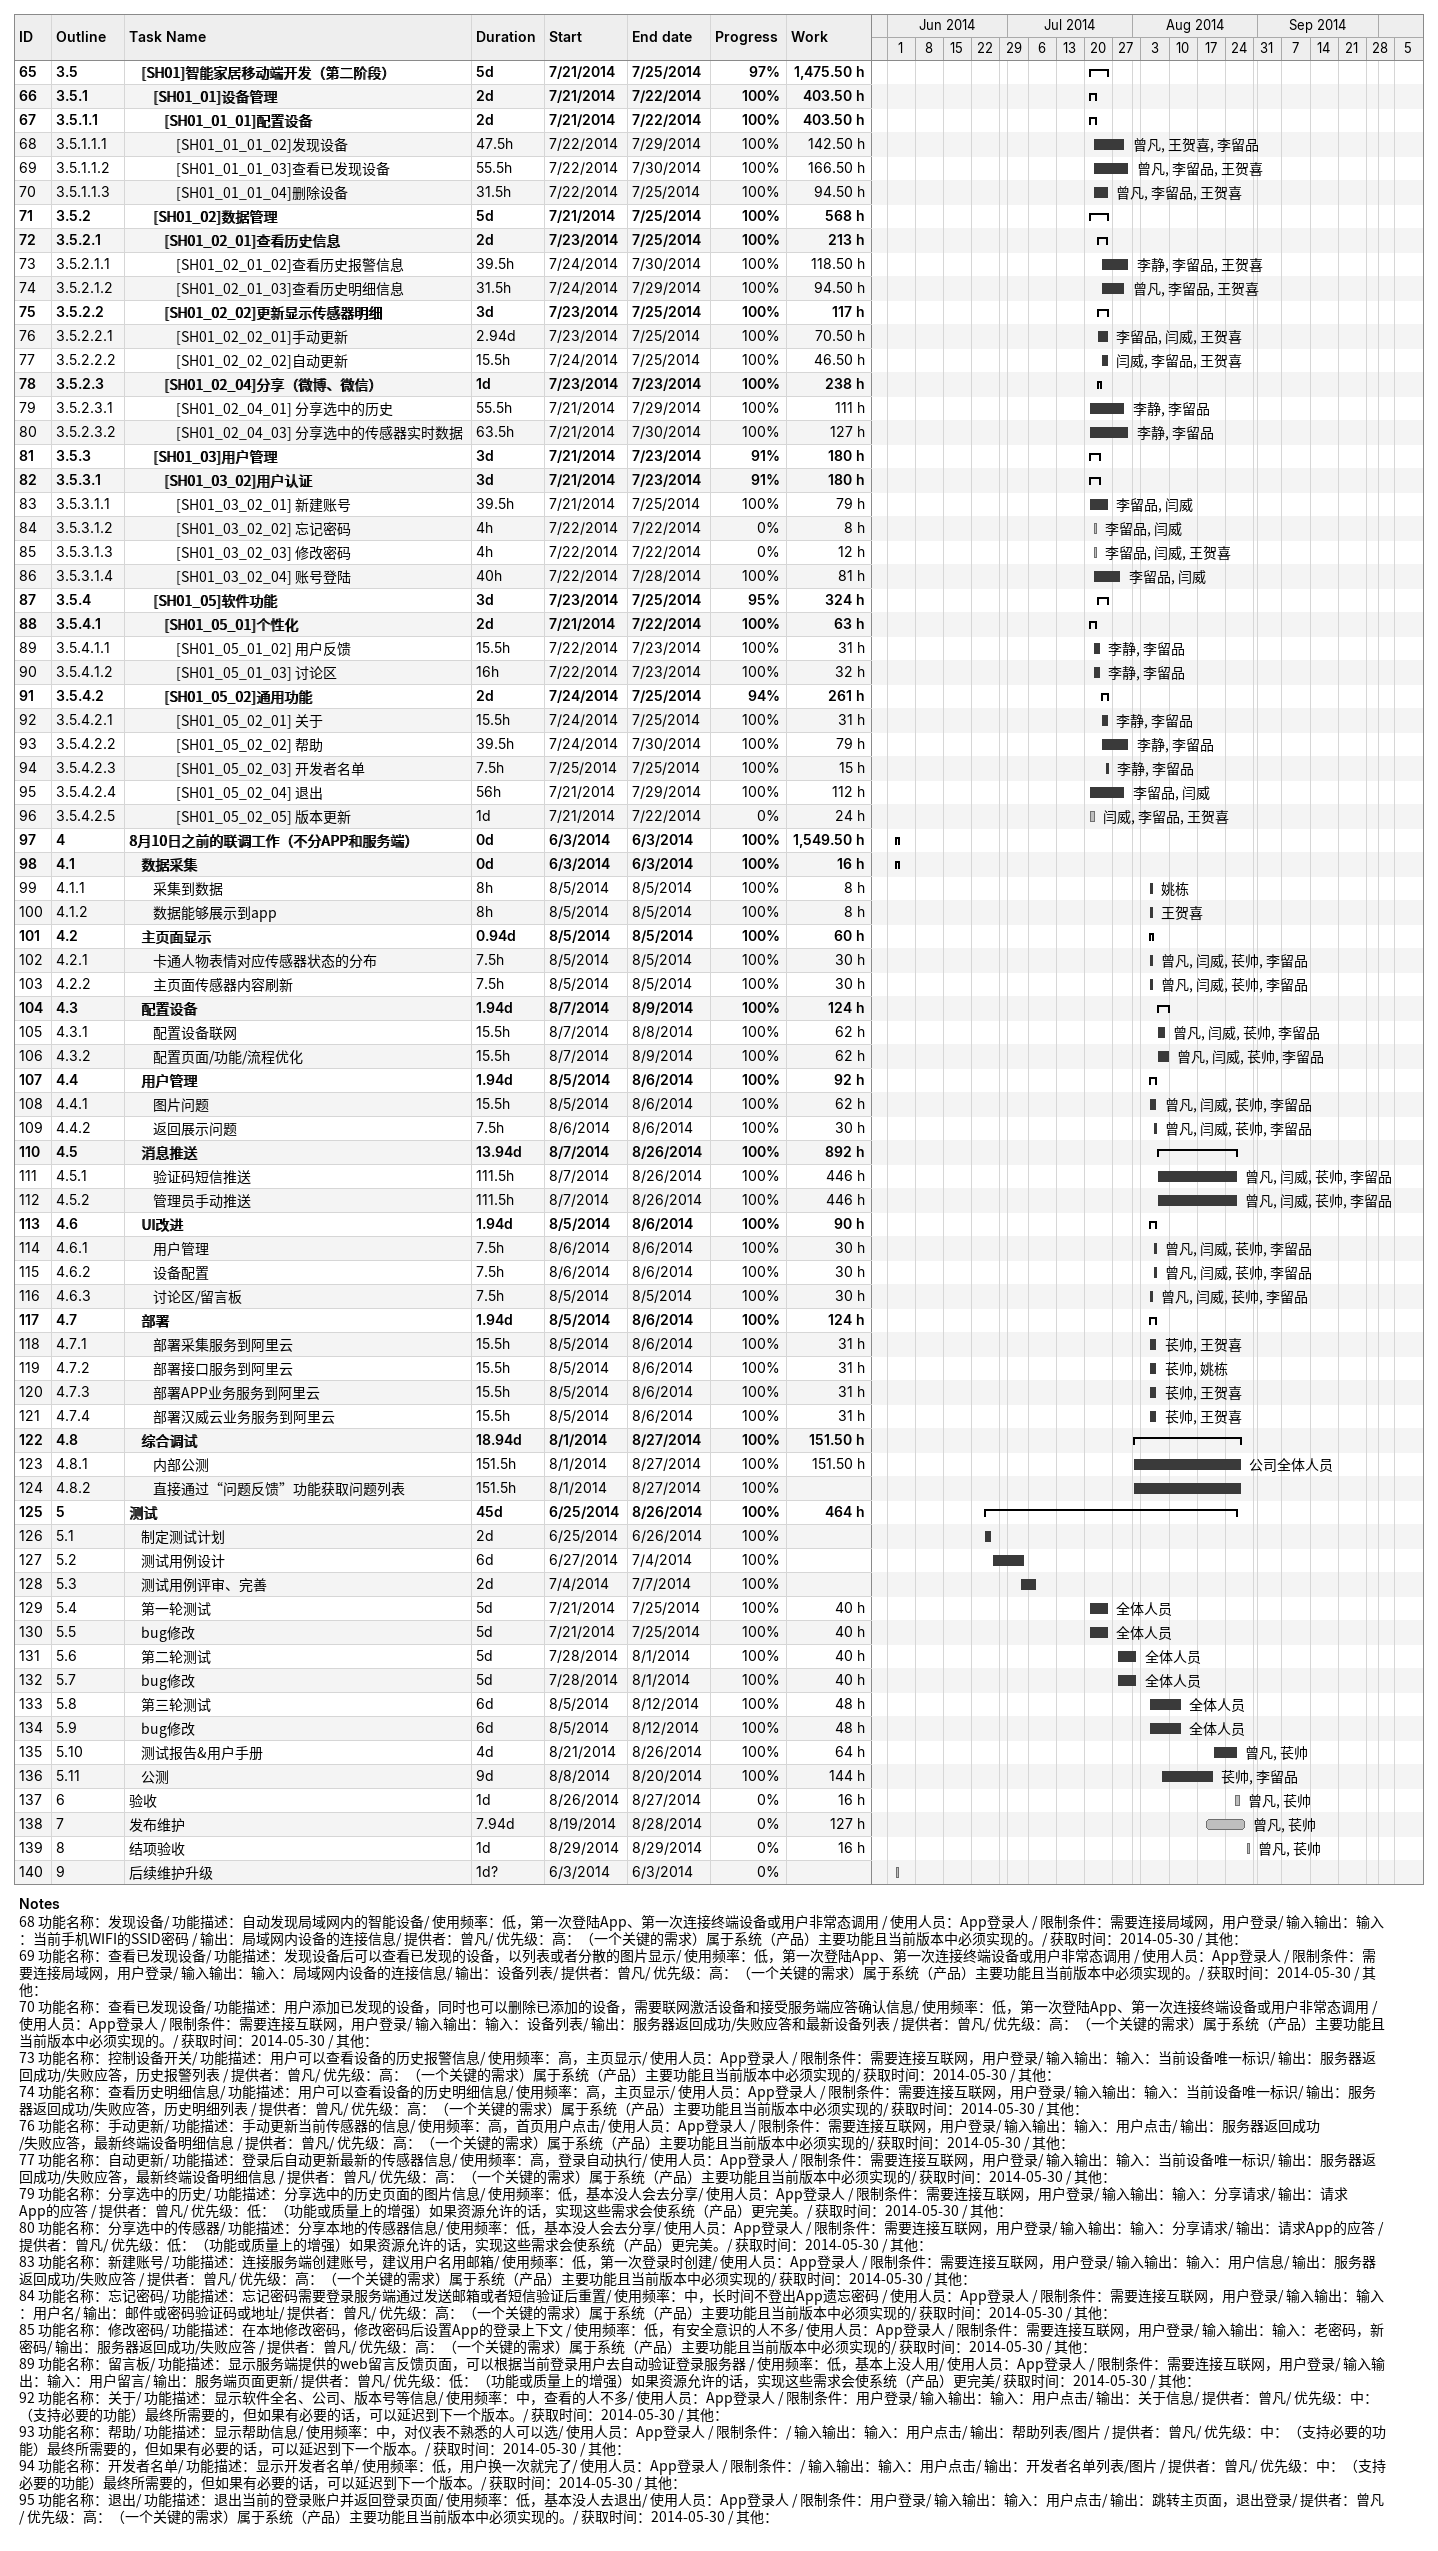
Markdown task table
| ID | WBS | Task | Duration | Start | Finish | Resources | % complete | Work (h) |
|---|---|---|---|---|---|---|---|---|
| 65 | 3.5 | **[SH01]智能家居移动端开发（第二阶段）** | 5d | 2014-07-21 | 2014-07-25 |  | 97 | 1475.50 |
| 66 | 3.5.1 | **[SH01_01]设备管理** | 2d | 2014-07-21 | 2014-07-22 |  | 100 | 403.50 |
| 67 | 3.5.1.1 | **[SH01_01_01]配置设备** | 2d | 2014-07-21 | 2014-07-22 |  | 100 | 403.50 |
| 68 | 3.5.1.1.1 | [SH01_01_01_02]发现设备 | 47.5h | 2014-07-22 | 2014-07-29 | 曾凡, 王贺喜, 李留品 | 100 | 142.50 |
| 69 | 3.5.1.1.2 | [SH01_01_01_03]查看已发现设备 | 55.5h | 2014-07-22 | 2014-07-30 | 曾凡, 李留品, 王贺喜 | 100 | 166.50 |
| 70 | 3.5.1.1.3 | [SH01_01_01_04]删除设备 | 31.5h | 2014-07-22 | 2014-07-25 | 曾凡, 李留品, 王贺喜 | 100 | 94.50 |
| 71 | 3.5.2 | **[SH01_02]数据管理** | 5d | 2014-07-21 | 2014-07-25 |  | 100 | 568 |
| 72 | 3.5.2.1 | **[SH01_02_01]查看历史信息** | 2d | 2014-07-23 | 2014-07-25 |  | 100 | 213 |
| 73 | 3.5.2.1.1 | [SH01_02_01_02]查看历史报警信息 | 39.5h | 2014-07-24 | 2014-07-30 | 李静, 李留品, 王贺喜 | 100 | 118.50 |
| 74 | 3.5.2.1.2 | [SH01_02_01_03]查看历史明细信息 | 31.5h | 2014-07-24 | 2014-07-29 | 曾凡, 李留品, 王贺喜 | 100 | 94.50 |
| 75 | 3.5.2.2 | **[SH01_02_02]更新显示传感器明细** | 3d | 2014-07-23 | 2014-07-25 |  | 100 | 117 |
| 76 | 3.5.2.2.1 | [SH01_02_02_01]手动更新 | 2.94d | 2014-07-23 | 2014-07-25 | 李留品, 闫威, 王贺喜 | 100 | 70.50 |
| 77 | 3.5.2.2.2 | [SH01_02_02_02]自动更新 | 15.5h | 2014-07-24 | 2014-07-25 | 闫威, 李留品, 王贺喜 | 100 | 46.50 |
| 78 | 3.5.2.3 | **[SH01_02_04]分享（微博、微信）** | 1d | 2014-07-23 | 2014-07-23 |  | 100 | 238 |
| 79 | 3.5.2.3.1 | [SH01_02_04_01] 分享选中的历史 | 55.5h | 2014-07-21 | 2014-07-29 | 李静, 李留品 | 100 | 111 |
| 80 | 3.5.2.3.2 | [SH01_02_04_03] 分享选中的传感器实时数据 | 63.5h | 2014-07-21 | 2014-07-30 | 李静, 李留品 | 100 | 127 |
| 81 | 3.5.3 | **[SH01_03]用户管理** | 3d | 2014-07-21 | 2014-07-23 |  | 91 | 180 |
| 82 | 3.5.3.1 | **[SH01_03_02]用户认证** | 3d | 2014-07-21 | 2014-07-23 |  | 91 | 180 |
| 83 | 3.5.3.1.1 | [SH01_03_02_01] 新建账号 | 39.5h | 2014-07-21 | 2014-07-25 | 李留品, 闫威 | 100 | 79 |
| 84 | 3.5.3.1.2 | [SH01_03_02_02] 忘记密码 | 4h | 2014-07-22 | 2014-07-22 | 李留品, 闫威 | 0 | 8 |
| 85 | 3.5.3.1.3 | [SH01_03_02_03] 修改密码 | 4h | 2014-07-22 | 2014-07-22 | 李留品, 闫威, 王贺喜 | 0 | 12 |
| 86 | 3.5.3.1.4 | [SH01_03_02_04] 账号登陆 | 40h | 2014-07-22 | 2014-07-28 | 李留品, 闫威 | 100 | 81 |
| 87 | 3.5.4 | **[SH01_05]软件功能** | 3d | 2014-07-23 | 2014-07-25 |  | 95 | 324 |
| 88 | 3.5.4.1 | **[SH01_05_01]个性化** | 2d | 2014-07-21 | 2014-07-22 |  | 100 | 63 |
| 89 | 3.5.4.1.1 | [SH01_05_01_02] 用户反馈 | 15.5h | 2014-07-22 | 2014-07-23 | 李静, 李留品 | 100 | 31 |
| 90 | 3.5.4.1.2 | [SH01_05_01_03] 讨论区 | 16h | 2014-07-22 | 2014-07-23 | 李静, 李留品 | 100 | 32 |
| 91 | 3.5.4.2 | **[SH01_05_02]通用功能** | 2d | 2014-07-24 | 2014-07-25 |  | 94 | 261 |
| 92 | 3.5.4.2.1 | [SH01_05_02_01] 关于 | 15.5h | 2014-07-24 | 2014-07-25 | 李静, 李留品 | 100 | 31 |
| 93 | 3.5.4.2.2 | [SH01_05_02_02] 帮助 | 39.5h | 2014-07-24 | 2014-07-30 | 李静, 李留品 | 100 | 79 |
| 94 | 3.5.4.2.3 | [SH01_05_02_03] 开发者名单 | 7.5h | 2014-07-25 | 2014-07-25 | 李静, 李留品 | 100 | 15 |
| 95 | 3.5.4.2.4 | [SH01_05_02_04] 退出 | 56h | 2014-07-21 | 2014-07-29 | 李留品, 闫威 | 100 | 112 |
| 96 | 3.5.4.2.5 | [SH01_05_02_05] 版本更新 | 1d | 2014-07-21 | 2014-07-22 | 闫威, 李留品, 王贺喜 | 0 | 24 |
| 97 | 4 | **8月10日之前的联调工作（不分APP和服务端）** | 0d | 2014-06-03 | 2014-06-03 |  | 100 | 1549.50 |
| 98 | 4.1 | **数据采集** | 0d | 2014-06-03 | 2014-06-03 |  | 100 | 16 |
| 99 | 4.1.1 | 采集到数据 | 8h | 2014-08-05 | 2014-08-05 | 姚栋 | 100 | 8 |
| 100 | 4.1.2 | 数据能够展示到app | 8h | 2014-08-05 | 2014-08-05 | 王贺喜 | 100 | 8 |
| 101 | 4.2 | **主页面显示** | 0.94d | 2014-08-05 | 2014-08-05 |  | 100 | 60 |
| 102 | 4.2.1 | 卡通人物表情对应传感器状态的分布 | 7.5h | 2014-08-05 | 2014-08-05 | 曾凡, 闫威, 苌帅, 李留品 | 100 | 30 |
| 103 | 4.2.2 | 主页面传感器内容刷新 | 7.5h | 2014-08-05 | 2014-08-05 | 曾凡, 闫威, 苌帅, 李留品 | 100 | 30 |
| 104 | 4.3 | **配置设备** | 1.94d | 2014-08-07 | 2014-08-09 |  | 100 | 124 |
| 105 | 4.3.1 | 配置设备联网 | 15.5h | 2014-08-07 | 2014-08-08 | 曾凡, 闫威, 苌帅, 李留品 | 100 | 62 |
| 106 | 4.3.2 | 配置页面/功能/流程优化 | 15.5h | 2014-08-07 | 2014-08-09 | 曾凡, 闫威, 苌帅, 李留品 | 100 | 62 |
| 107 | 4.4 | **用户管理** | 1.94d | 2014-08-05 | 2014-08-06 |  | 100 | 92 |
| 108 | 4.4.1 | 图片问题 | 15.5h | 2014-08-05 | 2014-08-06 | 曾凡, 闫威, 苌帅, 李留品 | 100 | 62 |
| 109 | 4.4.2 | 返回展示问题 | 7.5h | 2014-08-06 | 2014-08-06 | 曾凡, 闫威, 苌帅, 李留品 | 100 | 30 |
| 110 | 4.5 | **消息推送** | 13.94d | 2014-08-07 | 2014-08-26 |  | 100 | 892 |
| 111 | 4.5.1 | 验证码短信推送 | 111.5h | 2014-08-07 | 2014-08-26 | 曾凡, 闫威, 苌帅, 李留品 | 100 | 446 |
| 112 | 4.5.2 | 管理员手动推送 | 111.5h | 2014-08-07 | 2014-08-26 | 曾凡, 闫威, 苌帅, 李留品 | 100 | 446 |
| 113 | 4.6 | **UI改进** | 1.94d | 2014-08-05 | 2014-08-06 |  | 100 | 90 |
| 114 | 4.6.1 | 用户管理 | 7.5h | 2014-08-06 | 2014-08-06 | 曾凡, 闫威, 苌帅, 李留品 | 100 | 30 |
| 115 | 4.6.2 | 设备配置 | 7.5h | 2014-08-06 | 2014-08-06 | 曾凡, 闫威, 苌帅, 李留品 | 100 | 30 |
| 116 | 4.6.3 | 讨论区/留言板 | 7.5h | 2014-08-05 | 2014-08-05 | 曾凡, 闫威, 苌帅, 李留品 | 100 | 30 |
| 117 | 4.7 | **部署** | 1.94d | 2014-08-05 | 2014-08-06 |  | 100 | 124 |
| 118 | 4.7.1 | 部署采集服务到阿里云 | 15.5h | 2014-08-05 | 2014-08-06 | 苌帅, 王贺喜 | 100 | 31 |
| 119 | 4.7.2 | 部署接口服务到阿里云 | 15.5h | 2014-08-05 | 2014-08-06 | 苌帅, 姚栋 | 100 | 31 |
| 120 | 4.7.3 | 部署APP业务服务到阿里云 | 15.5h | 2014-08-05 | 2014-08-06 | 苌帅, 王贺喜 | 100 | 31 |
| 121 | 4.7.4 | 部署汉威云业务服务到阿里云 | 15.5h | 2014-08-05 | 2014-08-06 | 苌帅, 王贺喜 | 100 | 31 |
| 122 | 4.8 | **综合调试** | 18.94d | 2014-08-01 | 2014-08-27 |  | 100 | 151.50 |
| 123 | 4.8.1 | 内部公测 | 151.5h | 2014-08-01 | 2014-08-27 | 公司全体人员 | 100 | 151.50 |
| 124 | 4.8.2 | 直接通过“问题反馈”功能获取问题列表 | 151.5h | 2014-08-01 | 2014-08-27 |  | 100 |  |
| 125 | 5 | **测试** | 45d | 2014-06-25 | 2014-08-26 |  | 100 | 464 |
| 126 | 5.1 | 制定测试计划 | 2d | 2014-06-25 | 2014-06-26 |  | 100 |  |
| 127 | 5.2 | 测试用例设计 | 6d | 2014-06-27 | 2014-07-04 |  | 100 |  |
| 128 | 5.3 | 测试用例评审、完善 | 2d | 2014-07-04 | 2014-07-07 |  | 100 |  |
| 129 | 5.4 | 第一轮测试 | 5d | 2014-07-21 | 2014-07-25 | 全体人员 | 100 | 40 |
| 130 | 5.5 | bug修改 | 5d | 2014-07-21 | 2014-07-25 | 全体人员 | 100 | 40 |
| 131 | 5.6 | 第二轮测试 | 5d | 2014-07-28 | 2014-08-01 | 全体人员 | 100 | 40 |
| 132 | 5.7 | bug修改 | 5d | 2014-07-28 | 2014-08-01 | 全体人员 | 100 | 40 |
| 133 | 5.8 | 第三轮测试 | 6d | 2014-08-05 | 2014-08-12 | 全体人员 | 100 | 48 |
| 134 | 5.9 | bug修改 | 6d | 2014-08-05 | 2014-08-12 | 全体人员 | 100 | 48 |
| 135 | 5.10 | 测试报告&用户手册 | 4d | 2014-08-21 | 2014-08-26 | 曾凡, 苌帅 | 100 | 64 |
| 136 | 5.11 | 公测 | 9d | 2014-08-08 | 2014-08-20 | 苌帅, 李留品 | 100 | 144 |
| 137 | 6 | 验收 | 1d | 2014-08-26 | 2014-08-27 | 曾凡, 苌帅 | 0 | 16 |
| 138 | 7 | 发布维护 | 7.94d | 2014-08-19 | 2014-08-28 | 曾凡, 苌帅 | 0 | 127 |
| 139 | 8 | 结项验收 | 1d | 2014-08-29 | 2014-08-29 | 曾凡, 苌帅 | 0 | 16 |
| 140 | 9 | 后续维护升级 | 1d? | 2014-06-03 | 2014-06-03 |  | 0 |  |

Notes
- 68: 功能名称：发现设备 / 功能描述：自动发现局域网内的智能设备 / 使用频率：低，第一次登陆App、第一次连接终端设备或用户非常态调用 / 使用人员：App登录人 / 限制条件：需要连接局域网，用户登录 / 输入输出：输入：当前手机WIFI的SSID密码 / 输出：局域网内设备的连接信息 / 提供者：曾凡 / 优先级：高：（一个关键的需求）属于系统（产品）主要功能且当前版本中必须实现的。 / 获取时间：2014-05-30 / 其他：
- 69: 功能名称：查看已发现设备 / 功能描述：发现设备后可以查看已发现的设备，以列表或者分散的图片显示 / 使用频率：低，第一次登陆App、第一次连接终端设备或用户非常态调用 / 使用人员：App登录人 / 限制条件：需要连接局域网，用户登录 / 输入输出：输入：局域网内设备的连接信息 / 输出：设备列表 / 提供者：曾凡 / 优先级：高：（一个关键的需求）属于系统（产品）主要功能且当前版本中必须实现的。 / 获取时间：2014-05-30 / 其他：
- 70: 功能名称：查看已发现设备 / 功能描述：用户添加已发现的设备，同时也可以删除已添加的设备，需要联网激活设备和接受服务端应答确认信息 / 使用频率：低，第一次登陆App、第一次连接终端设备或用户非常态调用 / 使用人员：App登录人 / 限制条件：需要连接互联网，用户登录 / 输入输出：输入：设备列表 / 输出：服务器返回成功/失败应答和最新设备列表 / 提供者：曾凡 / 优先级：高：（一个关键的需求）属于系统（产品）主要功能且当前版本中必须实现的。 / 获取时间：2014-05-30 / 其他：
- 73: 功能名称：控制设备开关 / 功能描述：用户可以查看设备的历史报警信息 / 使用频率：高，主页显示 / 使用人员：App登录人 / 限制条件：需要连接互联网，用户登录 / 输入输出：输入：当前设备唯一标识 / 输出：服务器返回成功/失败应答，历史报警列表 / 提供者：曾凡 / 优先级：高：（一个关键的需求）属于系统（产品）主要功能且当前版本中必须实现的 / 获取时间：2014-05-30 / 其他：
- 74: 功能名称：查看历史明细信息 / 功能描述：用户可以查看设备的历史明细信息 / 使用频率：高，主页显示 / 使用人员：App登录人 / 限制条件：需要连接互联网，用户登录 / 输入输出：输入：当前设备唯一标识 / 输出：服务器返回成功/失败应答，历史明细列表 / 提供者：曾凡 / 优先级：高：（一个关键的需求）属于系统（产品）主要功能且当前版本中必须实现的 / 获取时间：2014-05-30 / 其他：
- 76: 功能名称：手动更新 / 功能描述：手动更新当前传感器的信息 / 使用频率：高，首页用户点击 / 使用人员：App登录人 / 限制条件：需要连接互联网，用户登录 / 输入输出：输入：用户点击 / 输出：服务器返回成功/失败应答，最新终端设备明细信息 / 提供者：曾凡 / 优先级：高：（一个关键的需求）属于系统（产品）主要功能且当前版本中必须实现的 / 获取时间：2014-05-30 / 其他：
- 77: 功能名称：自动更新 / 功能描述：登录后自动更新最新的传感器信息 / 使用频率：高，登录自动执行 / 使用人员：App登录人 / 限制条件：需要连接互联网，用户登录 / 输入输出：输入：当前设备唯一标识 / 输出：服务器返回成功/失败应答，最新终端设备明细信息 / 提供者：曾凡 / 优先级：高：（一个关键的需求）属于系统（产品）主要功能且当前版本中必须实现的 / 获取时间：2014-05-30 / 其他：
- 79: 功能名称：分享选中的历史 / 功能描述：分享选中的历史页面的图片信息 / 使用频率：低，基本没人会去分享 / 使用人员：App登录人 / 限制条件：需要连接互联网，用户登录 / 输入输出：输入：分享请求 / 输出：请求App的应答 / 提供者：曾凡 / 优先级：低：（功能或质量上的增强）如果资源允许的话，实现这些需求会使系统（产品）更完美。 / 获取时间：2014-05-30 / 其他：
- 80: 功能名称：分享选中的传感器 / 功能描述：分享本地的传感器信息 / 使用频率：低，基本没人会去分享 / 使用人员：App登录人 / 限制条件：需要连接互联网，用户登录 / 输入输出：输入：分享请求 / 输出：请求App的应答 / 提供者：曾凡 / 优先级：低：（功能或质量上的增强）如果资源允许的话，实现这些需求会使系统（产品）更完美。 / 获取时间：2014-05-30 / 其他：
- 83: 功能名称：新建账号 / 功能描述：连接服务端创建账号，建议用户名用邮箱 / 使用频率：低，第一次登录时创建 / 使用人员：App登录人 / 限制条件：需要连接互联网，用户登录 / 输入输出：输入：用户信息 / 输出：服务器返回成功/失败应答 / 提供者：曾凡 / 优先级：高：（一个关键的需求）属于系统（产品）主要功能且当前版本中必须实现的 / 获取时间：2014-05-30 / 其他：
- 84: 功能名称：忘记密码 / 功能描述：忘记密码需要登录服务端通过发送邮箱或者短信验证后重置 / 使用频率：中，长时间不登出App遗忘密码 / 使用人员：App登录人 / 限制条件：需要连接互联网，用户登录 / 输入输出：输入：用户名 / 输出：邮件或密码验证码或地址 / 提供者：曾凡 / 优先级：高：（一个关键的需求）属于系统（产品）主要功能且当前版本中必须实现的 / 获取时间：2014-05-30 / 其他：
- 85: 功能名称：修改密码 / 功能描述：在本地修改密码，修改密码后设置App的登录上下文 / 使用频率：低，有安全意识的人不多 / 使用人员：App登录人 / 限制条件：需要连接互联网，用户登录 / 输入输出：输入：老密码，新密码 / 输出：服务器返回成功/失败应答 / 提供者：曾凡 / 优先级：高：（一个关键的需求）属于系统（产品）主要功能且当前版本中必须实现的 / 获取时间：2014-05-30 / 其他：
- 89: 功能名称：留言板 / 功能描述：显示服务端提供的web留言反馈页面，可以根据当前登录用户去自动验证登录服务器 / 使用频率：低，基本上没人用 / 使用人员：App登录人 / 限制条件：需要连接互联网，用户登录 / 输入输出：输入：用户留言 / 输出：服务端页面更新 / 提供者：曾凡 / 优先级：低：（功能或质量上的增强）如果资源允许的话，实现这些需求会使系统（产品）更完美 / 获取时间：2014-05-30 / 其他：
- 92: 功能名称：关于 / 功能描述：显示软件全名、公司、版本号等信息 / 使用频率：中，查看的人不多 / 使用人员：App登录人 / 限制条件：用户登录 / 输入输出：输入：用户点击 / 输出：关于信息 / 提供者：曾凡 / 优先级：中：（支持必要的功能）最终所需要的，但如果有必要的话，可以延迟到下一个版本。 / 获取时间：2014-05-30 / 其他：
- 93: 功能名称：帮助 / 功能描述：显示帮助信息 / 使用频率：中，对仪表不熟悉的人可以选 / 使用人员：App登录人 / 限制条件：/ 输入输出：输入：用户点击 / 输出：帮助列表/图片 / 提供者：曾凡 / 优先级：中：（支持必要的功能）最终所需要的，但如果有必要的话，可以延迟到下一个版本。 / 获取时间：2014-05-30 / 其他：
- 94: 功能名称：开发者名单 / 功能描述：显示开发者名单 / 使用频率：低，用户换一次就完了 / 使用人员：App登录人 / 限制条件：/ 输入输出：输入：用户点击 / 输出：开发者名单列表/图片 / 提供者：曾凡 / 优先级：中：（支持必要的功能）最终所需要的，但如果有必要的话，可以延迟到下一个版本。 / 获取时间：2014-05-30 / 其他：
- 95: 功能名称：退出 / 功能描述：退出当前的登录账户并返回登录页面 / 使用频率：低，基本没人去退出 / 使用人员：App登录人 / 限制条件：用户登录 / 输入输出：输入：用户点击 / 输出：跳转主页面，退出登录 / 提供者：曾凡 / 优先级：高：（一个关键的需求）属于系统（产品）主要功能且当前版本中必须实现的。 / 获取时间：2014-05-30 / 其他：
